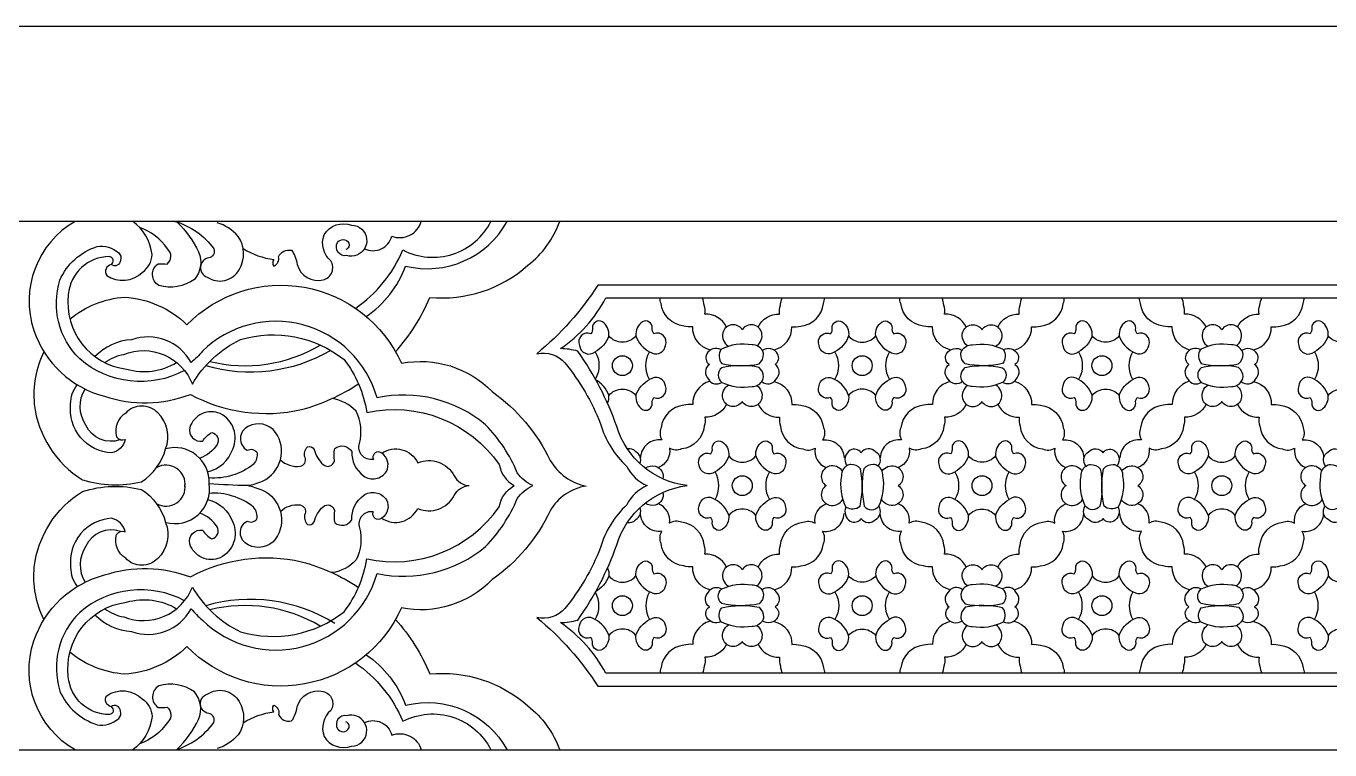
# Model space of a CAD drawing. Extents: x -66030 to 95157, y -13132 to 45879.
# Drawn here: x -29098 to -27863, y 5250 to 5934 of the extents above; entities that cross this region are included whole.
import ezdxf

# ---------------------------------------------------------------- set-up
doc = ezdxf.new("R2010")
doc.units = 0
doc.header["$LTSCALE"] = 100
doc.header["$MEASUREMENT"] = 0
doc.layers.add('3', color=11, linetype='CONTINUOUS')
doc.layers.add('4', color=121, linetype='CONTINUOUS')

# ---------------------------------------------------------------- blocks, each defined once
blk = doc.blocks.new('A$C760A46C3')
at = {"layer": '3'}
for points in [[(765, 500, 0.356846), (726, 396.9, 0.254116), (792.9, 334.5, 0.171962), (874.2, 336.3, 0.180949), (979.5, 322, 0.081277), (1033.3, 346.3, 0.081277)], [(868.6, 358.9, -0.30964), (769.4, 369.9, -0.282823), (750.6, 444.3, -0.216564), (785.8, 476.1, -0.228807), (806.3, 470.2, -0.294707), (808.1, 463.2, -0.614864), (799.2, 459.2, 0.524444), (794.9, 448.7, 0.351648), (828.6, 451.6, 0.232032), (837.9, 468.5, 0.212286), (819.6, 500)], [(861.8, 499.3, -0.090817), (881.9, 471.1, -0.291392), (877.9, 445.1, -0.234321), (844.3, 439.4, -0.555102), (843.7, 459.8, -0.055332), (852.1, 459.5, 0.480057), (852.4, 473.9, 0.163194), (826.1, 494.3)], [(859.5, 500, -0.169473), (896.4, 473.9, -0.478258), (891.7, 465.5, 0.797387), (890.1, 447.3, 0.443013), (920.2, 454.2, 0.299166), (919.3, 485.8, 0.149327), (899.5, 498.7)], [(924.1, 474.2, 0.10156), (953.1, 463.8, 0.325478), (953.1, 457.7, 0.363013), (957.7, 466.5, -0.364694), (970, 472.6, -0.11907), (975.3, 459.2, 0.408627), (999.9, 444.6, 0.506057), (1007.2, 462.6, -0.313024), (1000.7, 487.2, -0.364989), (1026.8, 496.4, -0.394624), (1041, 483.4, -0.155973), (1039.1, 474.1, -0.323195), (1022.2, 467.6, -0.632978), (1013.4, 479.9, -0.564704), (1024.1, 479.5, -0.464187), (1021.4, 473.4)], [(1030.4, 417.7, 0.142742), (1075.4, 472.9, 0.419699), (1158.7, 500, 0.419699)], [(1039.1, 474.1, 0.477921), (1064.8, 486, 0.438445), (1092.8, 500, 0.408183)], [(1040.6, 410, 0.157517), (1077.9, 457.7, 0.339869), (1174.1, 500, 0.339869)], [(1068.3, 376.6, 0.083963), (1100.9, 428.1, 0.208106), (1193.7, 458.4, 0.142402), (1223.9, 500, 0.142402)], [(799.2, 459.2, 0.715017), (797.6, 466.6, 0.389474), (758.6, 430.8, 0.414124), (813.7, 360.2, 0.207463), (861.1, 366.4, 0.207463)], [(760, 407.6, -0.15428), (811.9, 428.3, -0.179836), (870.9, 402.2, -0.52871), (1073.9, 365.7, -0.252934), (1159.9, 338.9, -0.128381), (1214.8, 273.9, 0.211259), (1249, 249.5, 0.233751), (1214.8, 226.1, -0.128381), (1159.9, 161.1, -0.252934), (1073.9, 134.3, -0.52871), (870.9, 97.8, -0.179836), (811.9, 71.7, -0.15428), (760, 92.4)], [(2450, 439.6), (1259.9, 439.6, -0.076541), (1202.2, 374.8, -0.26853), (1228.8, 366.1, -0.078305), (1262.4, 308.6, 0.13166), (1287.3, 268.1, 0.165252), (1306.5, 250, 0.174567), (1287.3, 231.9, 0.13166), (1262.4, 191.4, -0.078305), (1228.8, 133.9, -0.26853), (1202.2, 125.2, -0.076541), (1259.9, 60.4), (2450, 60.4)], [(2450, 72.5), (1267.5, 72.5, 0.121395), (1224.6, 120.4, 0.075432), (1241, 122.9, 0.06988), (1277.9, 194.1, -0.297509), (1344.4, 250, -0.296112), (1277.9, 305.9, 0.06988), (1241, 377.1, 0.075432), (1224.6, 379.6, 0.121395), (1267.5, 427.5), (2450, 427.5)], [(1366.2, 378.3, -0.349345), (1349.8, 400.3, -0.120398), (1341.3, 401, -0.353954), (1319.8, 422.3, -0.106583), (1318.8, 427.5, -0.106583)], [(1381.8, 400, 0.294224), (1361.3, 412.3, 0.120398), (1360.6, 420.7, 0.073109), (1358.9, 427.5, 0.073109)], [(1411.6, 400, -0.294224), (1432, 412.3, -0.120398), (1432.8, 420.7, -0.073109), (1434.5, 427.5, -0.073109)], [(1426.8, 378.6, 0.366506), (1443.6, 400.3, 0.120398), (1452, 401, 0.353954), (1473.6, 422.3, 0.106583), (1474.6, 427.5, 0.106583)], [(1593.6, 378.6, -0.366506), (1576.8, 400.3, -0.120398), (1568.3, 401, -0.353954), (1546.8, 422.3, -0.106583), (1545.8, 427.5, -0.106583)], [(1608.8, 400, 0.294224), (1588.3, 412.3, 0.120398), (1587.6, 420.7, 0.073109), (1585.9, 427.5, 0.073109)], [(1638.6, 400, -0.294224), (1659, 412.3, -0.120398), (1659.8, 420.7, -0.073109), (1661.5, 427.5, -0.073109)], [(1654.1, 378.3, 0.349345), (1670.6, 400.3, 0.120398), (1679, 401, 0.353954), (1700.6, 422.3, 0.106583), (1701.6, 427.5, 0.106583)], [(1820.2, 378.3, -0.349345), (1803.8, 400.3, -0.120398), (1795.3, 401, -0.353954), (1773.8, 422.3, -0.106583), (1772.8, 427.5, -0.106583)], [(1835.8, 400, 0.294224), (1815.3, 412.3, 0.120398), (1814.6, 420.7, 0.073109), (1812.9, 427.5, 0.073109)], [(1865.6, 400, -0.294224), (1886, 412.3, -0.120398), (1886.8, 420.7, -0.073109), (1888.5, 427.5, -0.073109)], [(1880.8, 378.6, 0.366506), (1897.6, 400.3, 0.120398), (1906, 401, 0.353954), (1927.6, 422.3, 0.106583), (1928.6, 427.5, 0.106583)], [(783.8, 127.9, 0.187575), (818.4, 112, 0.368585), (874.8, 133.6, 0.038479), (885.6, 122.8, 0.567823), (1050.9, 166.8, 0.227445), (1153.7, 192.4, 0.092984), (1183.7, 237.8, -0.135419), (1198.3, 250, -0.135419), (1183.7, 262.2, 0.092984), (1153.7, 307.6, 0.227445), (1050.9, 333.2, 0.567823), (885.6, 377.2, -0.0518), (874.8, 366.4, 0.368585), (818.4, 388, 0.187575), (783.8, 372.1)], [(1269.2, 327.9, 0.134001), (1270.4, 335.4, -0.465351), (1296, 335.4, 0.27252), (1302.1, 322, 0.587432), (1311.5, 328, -0.242452), (1313.1, 333.3, 0.671833), (1323.9, 344.3, 0.509967), (1311.6, 351.7, 0.026291), (1309, 350.5, -0.280631), (1309, 376.5, 0.026291), (1311.6, 375.3, 0.509967), (1323.9, 382.7, 0.671833), (1313.1, 393.7, -0.242452), (1311.5, 399, 0.587432), (1302.1, 405, 0.27252), (1296, 391.6, -0.465351), (1270.4, 391.6, 0.27252), (1264.3, 405, 0.587432), (1254.8, 399, -0.242452), (1253.3, 393.7, 0.671833), (1242.5, 382.7, 0.596155), (1257.4, 376.5, -0.276358), (1257.6, 350.9, -0.276358)], [(1410.6, 382.3, 0.295731), (1415.1, 394.6, 0.656807), (1396.7, 397.5, 0.656807), (1378.3, 394.6, 0.317446), (1383.6, 381.8)], [(1609.8, 382.3, -0.295731), (1605.3, 394.6, -0.656807), (1623.7, 397.5, -0.656807), (1642.1, 394.6, -0.317446), (1636.8, 381.8)], [(1864.6, 382.3, 0.295731), (1869.1, 394.6, 0.656807), (1850.7, 397.5, 0.656807), (1832.3, 394.6, 0.317446), (1837.6, 381.8)], [(1977, 391.6, -0.465351), (1951.4, 391.6, 0.27252), (1945.3, 405, 0.587432), (1935.8, 399, -0.242452), (1934.3, 393.7, 0.671833), (1923.5, 382.7, 0.596155), (1938.4, 376.5, -0.280631), (1938.4, 350.5, 0.596155), (1923.5, 344.3, 0.671833), (1934.3, 333.3, -0.242452), (1935.8, 328, 0.587432), (1945.3, 322, 0.27252), (1951.4, 335.4, -0.465351), (1977, 335.4, 0.27252)], [(793.2, 366.4, -0.12036), (811, 374.1, -0.416304), (876.1, 346, -0.153986), (921.7, 388.2, -0.243688), (1019.7, 369.2, -0.127079), (1041.1, 319.3, -0.30317), (1166.6, 269.9, 0.227099), (1180.8, 250, 0.227099)], [(1270.4, 391.5, -0.186726), (1257.4, 376.5, -0.168547)], [(1296, 391.6, 0.188688), (1309, 376.5, 0.168547)], [(1497.4, 391.6, -0.188688), (1484.4, 376.5, -0.168547)], [(1523, 391.5, 0.186726), (1536, 376.5, 0.168547)], [(1728, 391.5, -0.186726), (1715, 376.5, -0.168547)], [(1753.6, 391.6, 0.188688), (1766.6, 376.5, 0.168547)], [(1951.4, 391.5, -0.186726), (1938.4, 376.5, -0.168547)], [(735.5, 376.7, 0.138796), (726.4, 327, 0.230932), (772, 255.6, 0.138623), (827.9, 253.7, 0.188369), (850.7, 284.8, 0.307094), (843.3, 318.8, 0.430495), (812.9, 318.6, 0.33781), (804.2, 296.3, 0.380616), (812.5, 293.8, -0.292597), (799.6, 280.9, -0.433724), (760.8, 327.3, -0.167549), (767, 345.4, -0.167549)], [(1376.4, 378.8, 0.305806), (1377.2, 365.5, 0.104242), (1412.6, 365.1, 0.218116), (1416.8, 374.3, 0.183263), (1415.6, 377.9)], [(1644, 378.8, -0.305806), (1643.2, 365.5, -0.104242), (1607.8, 365.1, -0.218116), (1603.6, 374.3, -0.183263), (1604.8, 377.9)], [(1830.4, 378.8, 0.305806), (1831.2, 365.5, 0.104242), (1866.6, 365.1, 0.218116), (1870.8, 374.3, 0.183263), (1869.6, 377.9)], [(1415.2, 348.5, 0.114906), (1416.8, 352.8, 0.217885), (1412.6, 361.9, 0.104242), (1377.2, 361.5, 0.484189), (1377.3, 347.7)], [(1605.2, 348.5, -0.114906), (1603.6, 352.8, -0.217885), (1607.8, 361.9, -0.104242), (1643.2, 361.5, -0.484189), (1643.1, 347.7)], [(1869.2, 348.5, 0.114906), (1870.8, 352.8, 0.217885), (1866.6, 361.9, 0.104242), (1831.2, 361.5, 0.484189), (1831.3, 347.7)], [(1270.4, 335.5, 0.186726), (1257.4, 350.5, 0.168547)], [(1296, 335.4, -0.188688), (1309, 350.5, -0.168547)], [(1366.2, 348.7, 0.349345), (1349.8, 326.7, 0.120398), (1341.3, 326, 0.353954), (1319.8, 304.7, 0.240723), (1320.6, 293.2, 0.444665), (1300.3, 276.4)], [(1426.8, 348.4, -0.366506), (1443.6, 326.7, -0.120398), (1452, 326, -0.353954), (1473.6, 304.7, -0.240723), (1472.8, 293.2, -0.444665), (1493.1, 276.4)], [(1497.4, 335.4, 0.188688), (1484.4, 350.5, 0.168547)], [(1523, 335.5, -0.186726), (1536, 350.5, -0.168547)], [(1593.6, 348.4, 0.366506), (1576.8, 326.7, 0.120398), (1568.3, 326, 0.353954), (1546.8, 304.7, 0.240723), (1547.6, 293.2, 0.444665), (1527.3, 276.4)], [(1654.1, 348.7, -0.349345), (1670.6, 326.7, -0.120398), (1679, 326, -0.353954), (1700.6, 304.7, -0.240723), (1699.8, 293.2, -0.444665), (1720.1, 276.4)], [(1728, 335.5, 0.186726), (1715, 350.5, 0.168547)], [(1753.6, 335.4, -0.188688), (1766.6, 350.5, -0.168547)], [(1820.2, 348.7, 0.349345), (1803.8, 326.7, 0.120398), (1795.3, 326, 0.353954), (1773.8, 304.7, 0.240723), (1774.6, 293.2, 0.444665), (1754.3, 276.4)], [(1880.8, 348.4, -0.366506), (1897.6, 326.7, -0.120398), (1906, 326, -0.353954), (1927.6, 304.7, -0.240723), (1926.8, 293.2, -0.444665), (1947.1, 276.4)], [(1951.4, 335.5, 0.186726), (1938.4, 350.5, 0.168547)], [(807.9, 293.5, -0.395153), (775.3, 307.3, -0.30359), (774.6, 341.3, -0.30359)], [(1410.6, 344.7, -0.295731), (1415.1, 332.4, -0.656807), (1396.7, 329.5, -0.656807), (1378.3, 332.4, -0.317446), (1383.6, 345.2)], [(1609.8, 344.7, 0.295731), (1605.3, 332.4, 0.656807), (1623.7, 329.5, 0.656807), (1642.1, 332.4, 0.317446), (1636.8, 345.2)], [(1864.6, 344.7, -0.295731), (1869.1, 332.4, -0.656807), (1850.7, 329.5, -0.656807), (1832.3, 332.4, -0.317446), (1837.6, 345.2)], [(1055.3, 280.7, 0.046782), (1053.2, 281.8, 0.604512), (1047.4, 274.8, -0.562816), (1034.3, 290, 0.181376), (1031, 320.3, 0.176115), (1008.2, 332.3)], [(1381.8, 327, -0.294224), (1361.3, 314.7, -0.120398), (1360.6, 306.3, -0.353954), (1339.3, 284.7, -0.240723), (1327.8, 285.5, -0.347146), (1317.3, 267.1, -0.347146)], [(1411.6, 327, 0.294224), (1432, 314.7, 0.120398), (1432.8, 306.3, 0.353954), (1454.1, 284.7, 0.240723), (1465.6, 285.5, 0.347146), (1476.1, 267.1, 0.347146)], [(1608.8, 327, -0.294224), (1588.3, 314.7, -0.120398), (1587.6, 306.3, -0.353954), (1566.3, 284.7, -0.240723), (1554.8, 285.5, -0.347146), (1544.3, 267.1, -0.347146)], [(1638.6, 327, 0.294224), (1659, 314.7, 0.120398), (1659.8, 306.3, 0.353954), (1681.1, 284.7, 0.240723), (1692.6, 285.5, 0.347146), (1703.1, 267.1, 0.347146)], [(1835.8, 327, -0.294224), (1815.3, 314.7, -0.120398), (1814.6, 306.3, -0.353954), (1793.3, 284.7, -0.240723), (1781.8, 285.5, -0.347146), (1771.3, 267.1, -0.347146)], [(1865.6, 327, 0.294224), (1886, 314.7, 0.120398), (1886.8, 306.3, 0.353954), (1908.1, 284.7, 0.240723), (1919.6, 285.5, 0.347146), (1930.1, 267.1, 0.347146)], [(890.5, 263, 0.256774), (914.2, 284.5, 0.404787), (902.4, 318.2, 0.444223), (873.6, 305, 0.540114), (885.9, 292.2, -0.134426), (894.6, 300.4, -0.46972), (899.6, 289, -0.161979), (883.1, 275.9)], [(928, 250.3, 0.082759), (942.5, 254.3, 0.461544), (954.9, 300.4, 0.374002), (928.8, 305.9, 0.612661), (927.9, 283.5, -0.363041), (937.1, 281.7, -0.236274), (933.9, 270.3, -0.189847), (891.7, 257.3)], [(959.3, 274.5, 0.226826), (978.2, 268.3, 0.474169), (982.7, 276.5, -0.290344), (985.1, 286.7, -0.35674), (991.3, 284.3, 0.143672), (999.9, 269.9, 0.588113), (1010.6, 273.6, -0.114393), (1011, 285.1, -0.466065), (1026.9, 282.2, 0.245529), (1038, 259.3, 0.433427), (1059.7, 263.4, 0.397779), (1055.3, 280.7, -0.457661), (1089.5, 271.6, -0.38956), (1123.9, 259.3, 0.263186), (1138.2, 250)], [(1299.8, 270.9, 0.390492), (1295.9, 282, 0.25322), (1287.9, 284.8)], [(1383.9, 278, -0.186726), (1370.9, 263, -0.168547)], [(1409.5, 278.1, 0.188688), (1422.5, 263, 0.168547)], [(1610.9, 278.1, -0.188688), (1597.9, 263, -0.168547)], [(1636.5, 278, 0.186726), (1649.5, 263, 0.168547)], [(1837.9, 278, -0.186726), (1824.9, 263, -0.168547)], [(1863.5, 278.1, 0.188688), (1876.5, 263, 0.168547)], [(1304.8, 266.6, -0.210483), (1314.3, 268.4, -0.405075), (1321.6, 256.3, -0.405075)], [(1491.4, 263.9, 0.295731), (1479.1, 268.4, 0.656807), (1476.2, 250, 0.656807), (1479.1, 231.6, 0.317446), (1491.9, 236.9, 0.317446)], [(1494.9, 229.7, 0.305806), (1508.2, 230.5, 0.104242), (1508.6, 265.9, 0.218116), (1499.4, 270.1, 0.183263), (1495.8, 268.9)], [(1525.2, 268.5, 0.114906), (1520.9, 270.1, 0.217885), (1511.7, 265.9, 0.104242), (1512.2, 230.5, 0.484189), (1526, 230.6)], [(1529, 263.9, -0.295731), (1541.3, 268.4, -0.656807), (1544.2, 250, -0.656807), (1541.3, 231.6, -0.317446), (1528.5, 236.9, -0.317446)], [(1718.4, 263.9, 0.295731), (1706.1, 268.4, 0.656807), (1703.2, 250, 0.656807), (1706.1, 231.6, 0.317446), (1718.9, 236.9, 0.317446)], [(1722.2, 268.5, -0.114906), (1726.5, 270.1, -0.217885), (1735.6, 265.9, -0.104242), (1735.2, 230.5, -0.484189), (1721.4, 230.6)], [(1752.5, 229.7, -0.305806), (1739.2, 230.5, -0.104242), (1738.7, 265.9, -0.218116), (1748, 270.1, -0.183263), (1751.6, 268.9)], [(1756, 263.9, -0.295731), (1768.3, 268.4, -0.656807), (1771.2, 250, -0.656807), (1768.3, 231.6, -0.317446), (1755.5, 236.9, -0.317446)], [(1945.4, 263.9, 0.295731), (1933.1, 268.4, 0.656807), (1930.2, 250, 0.656807), (1933.1, 231.6, 0.317446), (1945.9, 236.9, 0.317446)], [(1949.2, 268.5, -0.114906), (1953.5, 270.1, -0.217885), (1962.6, 265.9, -0.104242), (1962.2, 230.5, -0.484189), (1948.4, 230.6)], [(735.5, 123.3, -0.138796), (726.4, 173, -0.230932), (772, 244.4, -0.138623), (827.9, 246.3, -0.188369), (850.7, 215.2, -0.307094), (843.3, 181.2, -0.430495), (812.9, 181.4, -0.33781), (804.2, 203.7, -0.380616), (812.5, 206.2, 0.292597), (799.6, 219.1, 0.433724), (760.8, 172.7, 0.167549), (767, 154.6, 0.167549)], [(793.2, 133.6, 0.12036), (811, 125.9, 0.416304), (876.1, 154, 0.153986), (921.7, 111.8, 0.243688), (1019.7, 130.8, 0.127079), (1041.1, 180.7, 0.30317), (1166.6, 230.1, -0.227099), (1180.8, 250, -0.227099)], [(928, 250.3, -0.03847), (942.5, 245.7, -0.461544), (954.9, 199.6, -0.374002), (928.8, 194.1, -0.612661), (927.9, 216.5, 0.363041), (937.1, 218.3, 0.236274), (933.9, 229.7, 0.189847), (891.7, 242.7)], [(959.3, 225.5, -0.226826), (978.2, 231.7, -0.474169), (982.7, 223.5, 0.290344), (985.1, 213.3, 0.35674), (991.3, 215.7, -0.143672), (999.9, 230.1, -0.588113), (1010.6, 226.4, 0.114393), (1011, 214.9, 0.466065), (1026.9, 217.8, -0.245529), (1038, 240.7, -0.433427), (1059.7, 236.6, -0.397779), (1055.3, 219.3, 0.457661), (1089.5, 228.4, 0.38956), (1123.9, 240.7, -0.263186), (1138.2, 250)], [(890.5, 237, -0.256774), (914.2, 215.5, -0.404787), (902.4, 181.8, -0.444223), (873.6, 195, -0.540114), (885.9, 207.8, 0.134426), (894.6, 199.6, 0.46972), (899.6, 211, 0.161979), (883.1, 224.1)], [(1321.6, 243.7, -0.404804), (1314.3, 231.6, -0.210987), (1304.8, 233.4)], [(1383.9, 222, 0.186726), (1370.9, 237, 0.168547)], [(1409.5, 221.9, -0.188688), (1422.5, 237, -0.168547)], [(1610.9, 221.9, 0.188688), (1597.9, 237, 0.168547)], [(1636.5, 222, -0.186726), (1649.5, 237, -0.168547)], [(1837.9, 222, 0.186726), (1824.9, 237, 0.168547)], [(1863.5, 221.9, -0.188688), (1876.5, 237, -0.168547)], [(1055.3, 219.3, -0.046782), (1053.2, 218.2, -0.604512), (1047.4, 225.2, 0.562816), (1034.3, 210, -0.181376), (1031, 179.7, -0.176115), (1008.2, 167.7)], [(1287.9, 215.2, 0.254158), (1295.9, 218, 0.391463), (1299.8, 229.1, 0.391463)], [(1366.2, 151.3, -0.349345), (1349.8, 173.3, -0.120398), (1341.3, 174, -0.353954), (1319.8, 195.3, -0.240723), (1320.6, 206.8, -0.444665), (1300.3, 223.6)], [(1381.8, 173, 0.294224), (1361.3, 185.3, 0.120398), (1360.6, 193.7, 0.353954), (1339.3, 215.3, 0.240723), (1327.8, 214.5, 0.347146), (1317.3, 232.9, 0.347146)], [(1411.6, 173, -0.294224), (1432, 185.3, -0.120398), (1432.8, 193.7, -0.353954), (1454.1, 215.3, -0.240723), (1465.6, 214.5, -0.347146), (1476.1, 232.9, -0.347146)], [(1426.8, 151.6, 0.366506), (1443.6, 173.3, 0.120398), (1452, 174, 0.353954), (1473.6, 195.3, 0.240723), (1472.8, 206.8, 0.444665), (1493.1, 223.6)], [(1593.6, 151.6, -0.366506), (1576.8, 173.3, -0.120398), (1568.3, 174, -0.353954), (1546.8, 195.3, -0.240723), (1547.6, 206.8, -0.444665), (1527.3, 223.6)], [(1608.8, 173, 0.294224), (1588.3, 185.3, 0.120398), (1587.6, 193.7, 0.353954), (1566.3, 215.3, 0.240723), (1554.8, 214.5, 0.347146), (1544.3, 232.9, 0.347146)], [(1638.6, 173, -0.294224), (1659, 185.3, -0.120398), (1659.8, 193.7, -0.353954), (1681.1, 215.3, -0.240723), (1692.6, 214.5, -0.347146), (1703.1, 232.9, -0.347146)], [(1654.1, 151.3, 0.349345), (1670.6, 173.3, 0.120398), (1679, 174, 0.353954), (1700.6, 195.3, 0.240723), (1699.8, 206.8, 0.444665), (1720.1, 223.6)], [(1820.2, 151.3, -0.349345), (1803.8, 173.3, -0.120398), (1795.3, 174, -0.353954), (1773.8, 195.3, -0.240723), (1774.6, 206.8, -0.444665), (1754.3, 223.6)], [(1835.8, 173, 0.294224), (1815.3, 185.3, 0.120398), (1814.6, 193.7, 0.353954), (1793.3, 215.3, 0.240723), (1781.8, 214.5, 0.347146), (1771.3, 232.9, 0.347146)], [(1865.6, 173, -0.294224), (1886, 185.3, -0.120398), (1886.8, 193.7, -0.353954), (1908.1, 215.3, -0.240723), (1919.6, 214.5, -0.347146), (1930.1, 232.9, -0.347146)], [(1880.8, 151.6, 0.366506), (1897.6, 173.3, 0.120398), (1906, 174, 0.353954), (1927.6, 195.3, 0.240723), (1926.8, 206.8, 0.444665), (1947.1, 223.6)], [(807.9, 206.5, 0.395153), (775.3, 192.7, 0.30359), (774.6, 158.7, 0.30359)], [(765, 0, -0.356846), (726, 103.1, -0.254116), (792.9, 165.5, -0.171962), (874.2, 163.7, -0.180949), (979.5, 178, -0.081277), (1033.3, 153.7, -0.081277)], [(1269.2, 172.1, -0.134001), (1270.4, 164.6, 0.465351), (1296, 164.6, -0.27252), (1302.1, 178, -0.587432), (1311.5, 172, 0.242452), (1313.1, 166.7, -0.671833), (1323.9, 155.7, -0.509967), (1311.6, 148.3, -0.026291), (1309, 149.5, 0.280631), (1309, 123.5, -0.026291), (1311.6, 124.7, -0.509967), (1323.9, 117.3, -0.671833), (1313.1, 106.3, 0.242452), (1311.5, 101, -0.587432), (1302.1, 95, -0.27252), (1296, 108.4, 0.465351), (1270.4, 108.4, -0.27252), (1264.3, 95, -0.587432), (1254.8, 101, 0.242452), (1253.3, 106.3, -0.671833), (1242.5, 117.3, -0.596155), (1257.4, 123.5, 0.276358), (1257.6, 149.1, 0.276358)], [(1410.6, 155.3, 0.295731), (1415.1, 167.6, 0.656807), (1396.7, 170.5, 0.656807), (1378.3, 167.6, 0.317446), (1383.6, 154.8)], [(1609.8, 155.3, -0.295731), (1605.3, 167.6, -0.656807), (1623.7, 170.5, -0.656807), (1642.1, 167.6, -0.317446), (1636.8, 154.8)], [(1864.6, 155.3, 0.295731), (1869.1, 167.6, 0.656807), (1850.7, 170.5, 0.656807), (1832.3, 167.6, 0.317446), (1837.6, 154.8)], [(1977, 108.4, 0.465351), (1951.4, 108.4, -0.27252), (1945.3, 95, -0.587432), (1935.8, 101, 0.242452), (1934.3, 106.3, -0.671833), (1923.5, 117.3, -0.596155), (1938.4, 123.5, 0.280631), (1938.4, 149.5, -0.596155), (1923.5, 155.7, -0.671833), (1934.3, 166.7, 0.242452), (1935.8, 172, -0.587432), (1945.3, 178, -0.27252), (1951.4, 164.6, 0.465351), (1977, 164.6, -0.27252)], [(1270.4, 164.5, -0.186726), (1257.4, 149.5, -0.168547)], [(1296, 164.6, 0.188688), (1309, 149.5, 0.168547)], [(1497.4, 164.6, -0.188688), (1484.4, 149.5, -0.168547)], [(1523, 164.5, 0.186726), (1536, 149.5, 0.168547)], [(1728, 164.5, -0.186726), (1715, 149.5, -0.168547)], [(1753.6, 164.6, 0.188688), (1766.6, 149.5, 0.168547)], [(1951.4, 164.5, -0.186726), (1938.4, 149.5, -0.168547)], [(868.6, 141.1, 0.30964), (769.4, 130.1, 0.282823), (750.6, 55.7, 0.216564), (785.8, 23.9, 0.228807), (806.3, 29.8, 0.294707), (808.1, 36.8, 0.614864), (799.2, 40.8, -0.524444), (794.9, 51.3, -0.351648), (828.6, 48.4, -0.232032), (837.9, 31.5, -0.212286), (819.6, 0)], [(1415.2, 151.5, -0.114906), (1416.8, 147.2, -0.217885), (1412.6, 138.1, -0.104242), (1377.2, 138.5, -0.484189), (1377.3, 152.3)], [(1605.2, 151.5, 0.114906), (1603.6, 147.2, 0.217885), (1607.8, 138.1, 0.104242), (1643.2, 138.5, 0.484189), (1643.1, 152.3)], [(1869.2, 151.5, -0.114906), (1870.8, 147.2, -0.217885), (1866.6, 138.1, -0.104242), (1831.2, 138.5, -0.484189), (1831.3, 152.3)], [(799.2, 40.8, -0.715017), (797.6, 33.4, -0.389474), (758.6, 69.2, -0.414124), (813.7, 139.8, -0.207463), (861.1, 133.6, -0.207463)], [(1376.4, 121.2, -0.305806), (1377.2, 134.5, -0.104242), (1412.6, 134.9, -0.218116), (1416.8, 125.7, -0.183263), (1415.6, 122.1)], [(1644, 121.2, 0.305806), (1643.2, 134.5, 0.104242), (1607.8, 134.9, 0.218116), (1603.6, 125.7, 0.183263), (1604.8, 122.1)], [(1830.4, 121.2, -0.305806), (1831.2, 134.5, -0.104242), (1866.6, 134.9, -0.218116), (1870.8, 125.7, -0.183263), (1869.6, 122.1)], [(1270.4, 108.5, 0.186726), (1257.4, 123.5, 0.168547)], [(1296, 108.4, -0.188688), (1309, 123.5, -0.168547)], [(1497.4, 108.4, 0.188688), (1484.4, 123.5, 0.168547)], [(1523, 108.5, -0.186726), (1536, 123.5, -0.168547)], [(1728, 108.5, 0.186726), (1715, 123.5, 0.168547)], [(1753.6, 108.4, -0.188688), (1766.6, 123.5, -0.168547)], [(1951.4, 108.5, 0.186726), (1938.4, 123.5, 0.168547)], [(1068.3, 123.4, -0.083963), (1100.9, 71.9, -0.208106), (1193.7, 41.6, -0.142402), (1223.9, 0, -0.142402)], [(1366.2, 121.7, 0.349345), (1349.8, 99.7, 0.120398), (1341.3, 99, 0.353954), (1319.8, 77.7, 0.106583), (1318.8, 72.5, 0.106583)], [(1410.6, 117.7, -0.295731), (1415.1, 105.4, -0.656807), (1396.7, 102.5, -0.656807), (1378.3, 105.4, -0.317446), (1383.6, 118.2)], [(1426.8, 121.4, -0.366506), (1443.6, 99.7, -0.120398), (1452, 99, -0.353954), (1473.6, 77.7, -0.106583), (1474.6, 72.5, -0.106583)], [(1593.6, 121.4, 0.366506), (1576.8, 99.7, 0.120398), (1568.3, 99, 0.353954), (1546.8, 77.7, 0.106583), (1545.8, 72.5, 0.106583)], [(1609.8, 117.7, 0.295731), (1605.3, 105.4, 0.656807), (1623.7, 102.5, 0.656807), (1642.1, 105.4, 0.317446), (1636.8, 118.2)], [(1654.1, 121.7, -0.349345), (1670.6, 99.7, -0.120398), (1679, 99, -0.353954), (1700.6, 77.7, -0.106583), (1701.6, 72.5, -0.106583)], [(1820.2, 121.7, 0.349345), (1803.8, 99.7, 0.120398), (1795.3, 99, 0.353954), (1773.8, 77.7, 0.106583), (1772.8, 72.5, 0.106583)], [(1864.6, 117.7, -0.295731), (1869.1, 105.4, -0.656807), (1850.7, 102.5, -0.656807), (1832.3, 105.4, -0.317446), (1837.6, 118.2)], [(1880.8, 121.4, -0.366506), (1897.6, 99.7, -0.120398), (1906, 99, -0.353954), (1927.6, 77.7, -0.106583), (1928.6, 72.5, -0.106583)], [(1381.8, 100, -0.294224), (1361.3, 87.7, -0.120398), (1360.6, 79.3, -0.073109), (1358.9, 72.5, -0.073109)], [(1411.6, 100, 0.294224), (1432, 87.7, 0.120398), (1432.8, 79.3, 0.073109), (1434.5, 72.5, 0.073109)], [(1608.8, 100, -0.294224), (1588.3, 87.7, -0.120398), (1587.6, 79.3, -0.073109), (1585.9, 72.5, -0.073109)], [(1638.6, 100, 0.294224), (1659, 87.7, 0.120398), (1659.8, 79.3, 0.073109), (1661.5, 72.5, 0.073109)], [(1835.8, 100, -0.294224), (1815.3, 87.7, -0.120398), (1814.6, 79.3, -0.073109), (1812.9, 72.5, -0.073109)], [(1865.6, 100, 0.294224), (1886, 87.7, 0.120398), (1886.8, 79.3, 0.073109), (1888.5, 72.5, 0.073109)], [(1040.6, 90, -0.157517), (1077.9, 42.3, -0.339869), (1174.1, 0, -0.339869)], [(1030.4, 82.3, -0.142742), (1075.4, 27.1, -0.419699), (1158.7, 0, -0.419699)], [(861.8, 0.7, 0.090817), (881.9, 28.9, 0.291392), (877.9, 54.9, 0.234321), (844.3, 60.6, 0.555102), (843.7, 40.2, 0.055332), (852.1, 40.5, -0.480057), (852.4, 26.1, -0.163194), (826.1, 5.7)], [(859.5, 0, 0.169473), (896.4, 26.1, 0.478258), (891.7, 34.5, -0.797387), (890.1, 52.7, -0.443013), (920.2, 45.8, -0.299166), (919.3, 14.2, -0.149327), (899.5, 1.3)], [(924.1, 25.8, -0.10156), (953.1, 36.2, -0.325478), (953.1, 42.3, -0.363013), (957.7, 33.5, 0.364694), (970, 27.4, 0.11907), (975.3, 40.8, -0.408627), (999.9, 55.4, -0.506057), (1007.2, 37.4, 0.313024), (1000.7, 12.8, 0.364989), (1026.8, 3.6, 0.394624), (1041, 16.6, 0.155973), (1039.1, 25.9, 0.323195), (1022.2, 32.4, 0.632978), (1013.4, 20.1, 0.564704), (1024.1, 20.5, 0.464187), (1021.4, 26.6)], [(1039.1, 25.9, -0.477921), (1064.8, 14, -0.438445), (1092.8, 0, -0.408183)]]:
    blk.add_lwpolyline(points, format="xyb", dxfattribs=at)
for points in [[(1536, 350.5, -0.596155), (1550.9, 344.3, -0.671833), (1540.1, 333.3, 0.242452), (1538.5, 328, -0.587432), (1529.1, 322, -0.27252), (1523, 335.4, 0.465351), (1497.4, 335.4, -0.27252), (1491.3, 322, -0.587432), (1481.8, 328, 0.242452), (1480.3, 333.3, -0.671833), (1469.5, 344.3, -0.509967), (1481.8, 351.7, -0.026291), (1484.4, 350.5, 0.280631), (1484.4, 376.5, -0.026291), (1481.8, 375.3, -0.509967), (1469.5, 382.7, -0.671833), (1480.3, 393.7, 0.242452), (1481.8, 399, -0.587432), (1491.3, 405, -0.27252), (1497.4, 391.6, 0.465351), (1523, 391.6, -0.27252), (1529.1, 405, -0.587432), (1538.5, 399, 0.242452), (1540.1, 393.7, -0.671833), (1550.9, 382.7, -0.596155), (1536, 376.5, 0.280631)], [(1715, 350.5, 0.596155), (1700.1, 344.3, 0.671833), (1710.9, 333.3, -0.242452), (1712.5, 328, 0.587432), (1721.9, 322, 0.27252), (1728, 335.4, -0.465351), (1753.6, 335.4, 0.27252), (1759.7, 322, 0.587432), (1769.2, 328, -0.242452), (1770.7, 333.3, 0.671833), (1781.5, 344.3, 0.509967), (1769.2, 351.7, 0.026291), (1766.6, 350.5, -0.280631), (1766.6, 376.5, 0.026291), (1769.2, 375.3, 0.509967), (1781.5, 382.7, 0.671833), (1770.7, 393.7, -0.242452), (1769.2, 399, 0.587432), (1759.7, 405, 0.27252), (1753.6, 391.6, -0.465351), (1728, 391.6, 0.27252), (1721.9, 405, 0.587432), (1712.5, 399, -0.242452), (1710.9, 393.7, 0.671833), (1700.1, 382.7, 0.596155), (1715, 376.5, -0.280631)], [(1415.2, 348.5, 0.488574), (1428.7, 350.8, 0.480695), (1427.8, 364.6, 0.387326), (1430.2, 374.7, 0.441528), (1415.6, 377.9, 0.285321), (1406, 383.1, 0.16487), (1376.5, 378.9, 0.004875), (1376.4, 378.8, 0.393634), (1363.1, 374.7, 0.387326), (1365.6, 364.6, 0.480695), (1364.7, 350.8, 0.446848), (1377.3, 347.7, 0.1603), (1406, 343.9, 0.266922)], [(1605.2, 348.5, -0.488574), (1591.7, 350.8, -0.480695), (1592.6, 364.6, -0.387326), (1590.1, 374.7, -0.441528), (1604.8, 377.9, -0.285321), (1614.4, 383.1, -0.16487), (1643.9, 378.9, -0.004875), (1644, 378.8, -0.393634), (1657.2, 374.7, -0.387326), (1654.8, 364.6, -0.480695), (1655.7, 350.8, -0.446848), (1643.1, 347.7, -0.1603), (1614.4, 343.9, -0.266922)], [(1869.2, 348.5, 0.488574), (1882.7, 350.8, 0.480695), (1881.8, 364.6, 0.387326), (1884.2, 374.7, 0.441528), (1869.6, 377.9, 0.285321), (1860, 383.1, 0.16487), (1830.5, 378.9, 0.004875), (1830.4, 378.8, 0.393634), (1817.1, 374.7, 0.387326), (1819.6, 364.6, 0.480695), (1818.7, 350.8, 0.446848), (1831.3, 347.7, 0.1603), (1860, 343.9, 0.266922)], [(1370.9, 263, -0.596155), (1356, 269.2, -0.671833), (1366.8, 280.2, 0.242452), (1368.3, 285.5, -0.587432), (1377.8, 291.5, -0.27252), (1383.9, 278.1, 0.465351), (1409.5, 278.1, -0.27252), (1415.6, 291.5, -0.587432), (1425, 285.5, 0.242452), (1426.6, 280.2, -0.671833), (1437.4, 269.2, -0.509967), (1425.1, 261.8, -0.026291), (1422.5, 263, 0.280631), (1422.5, 237, -0.026291), (1425.1, 238.2, -0.509967), (1437.4, 230.8, -0.671833), (1426.6, 219.8, 0.242452), (1425, 214.5, -0.587432), (1415.6, 208.5, -0.27252), (1409.5, 221.9, 0.465351), (1383.9, 221.9, -0.27252), (1377.8, 208.5, -0.587432), (1368.3, 214.5, 0.242452), (1366.8, 219.8, -0.671833), (1356, 230.8, -0.596155), (1370.9, 237, 0.280631)], [(1525.2, 268.5, 0.488574), (1522.9, 282, 0.480695), (1509.1, 281.1, 0.387326), (1499, 283.5, 0.441528), (1495.8, 268.9, 0.285321), (1490.6, 259.3, 0.16487), (1494.8, 229.8, 0.004875), (1494.9, 229.7, 0.393634), (1499, 216.5, 0.387326), (1509.1, 218.9, 0.480695), (1522.9, 218, 0.446848), (1526, 230.6, 0.1603), (1529.8, 259.3, 0.266922)], [(1649.5, 263, 0.596155), (1664.4, 269.2, 0.671833), (1653.6, 280.2, -0.242452), (1652, 285.5, 0.587432), (1642.6, 291.5, 0.27252), (1636.5, 278.1, -0.465351), (1610.9, 278.1, 0.27252), (1604.8, 291.5, 0.587432), (1595.3, 285.5, -0.242452), (1593.8, 280.2, 0.671833), (1583, 269.2, 0.509967), (1595.3, 261.8, 0.026291), (1597.9, 263, -0.280631), (1597.9, 237, 0.026291), (1595.3, 238.2, 0.509967), (1583, 230.8, 0.671833), (1593.8, 219.8, -0.242452), (1595.3, 214.5, 0.587432), (1604.8, 208.5, 0.27252), (1610.9, 221.9, -0.465351), (1636.5, 221.9, 0.27252), (1642.6, 208.5, 0.587432), (1652, 214.5, -0.242452), (1653.6, 219.8, 0.671833), (1664.4, 230.8, 0.596155), (1649.5, 237, -0.280631)], [(1722.2, 268.5, -0.488574), (1724.5, 282, -0.480695), (1738.3, 281.1, -0.387326), (1748.4, 283.5, -0.441528), (1751.6, 268.9, -0.285321), (1756.8, 259.3, -0.16487), (1752.6, 229.8, -0.004875), (1752.5, 229.7, -0.393634), (1748.4, 216.5, -0.387326), (1738.3, 218.9, -0.480695), (1724.5, 218, -0.446848), (1721.4, 230.6, -0.1603), (1717.6, 259.3, -0.266922)], [(1824.9, 263, -0.596155), (1810, 269.2, -0.671833), (1820.8, 280.2, 0.242452), (1822.3, 285.5, -0.587432), (1831.8, 291.5, -0.27252), (1837.9, 278.1, 0.465351), (1863.5, 278.1, -0.27252), (1869.6, 291.5, -0.587432), (1879, 285.5, 0.242452), (1880.6, 280.2, -0.671833), (1891.4, 269.2, -0.509967), (1879.1, 261.8, -0.026291), (1876.5, 263, 0.280631), (1876.5, 237, -0.026291), (1879.1, 238.2, -0.509967), (1891.4, 230.8, -0.671833), (1880.6, 219.8, 0.242452), (1879, 214.5, -0.587432), (1869.6, 208.5, -0.27252), (1863.5, 221.9, 0.465351), (1837.9, 221.9, -0.27252), (1831.8, 208.5, -0.587432), (1822.3, 214.5, 0.242452), (1820.8, 219.8, -0.671833), (1810, 230.8, -0.596155), (1824.9, 237, 0.280631)], [(1949.2, 268.5, -0.488574), (1951.5, 282, -0.480695), (1965.3, 281.1, -0.387326), (1975.4, 283.5, -0.441528), (1978.6, 268.9, -0.285321), (1983.8, 259.3, -0.16487), (1979.6, 229.8, -0.004875), (1979.5, 229.7, -0.393634), (1975.4, 216.5, -0.387326), (1965.3, 218.9, -0.480695), (1951.5, 218, -0.446848), (1948.4, 230.6, -0.1603), (1944.6, 259.3, -0.266922)], [(1536, 149.5, 0.596155), (1550.9, 155.7, 0.671833), (1540.1, 166.7, -0.242452), (1538.5, 172, 0.587432), (1529.1, 178, 0.27252), (1523, 164.6, -0.465351), (1497.4, 164.6, 0.27252), (1491.3, 178, 0.587432), (1481.8, 172, -0.242452), (1480.3, 166.7, 0.671833), (1469.5, 155.7, 0.509967), (1481.8, 148.3, 0.026291), (1484.4, 149.5, -0.280631), (1484.4, 123.5, 0.026291), (1481.8, 124.7, 0.509967), (1469.5, 117.3, 0.671833), (1480.3, 106.3, -0.242452), (1481.8, 101, 0.587432), (1491.3, 95, 0.27252), (1497.4, 108.4, -0.465351), (1523, 108.4, 0.27252), (1529.1, 95, 0.587432), (1538.5, 101, -0.242452), (1540.1, 106.3, 0.671833), (1550.9, 117.3, 0.596155), (1536, 123.5, -0.280631)], [(1715, 149.5, -0.596155), (1700.1, 155.7, -0.671833), (1710.9, 166.7, 0.242452), (1712.5, 172, -0.587432), (1721.9, 178, -0.27252), (1728, 164.6, 0.465351), (1753.6, 164.6, -0.27252), (1759.7, 178, -0.587432), (1769.2, 172, 0.242452), (1770.7, 166.7, -0.671833), (1781.5, 155.7, -0.509967), (1769.2, 148.3, -0.026291), (1766.6, 149.5, 0.280631), (1766.6, 123.5, -0.026291), (1769.2, 124.7, -0.509967), (1781.5, 117.3, -0.671833), (1770.7, 106.3, 0.242452), (1769.2, 101, -0.587432), (1759.7, 95, -0.27252), (1753.6, 108.4, 0.465351), (1728, 108.4, -0.27252), (1721.9, 95, -0.587432), (1712.5, 101, 0.242452), (1710.9, 106.3, -0.671833), (1700.1, 117.3, -0.596155), (1715, 123.5, 0.280631)], [(1415.2, 151.5, -0.488574), (1428.7, 149.2, -0.480695), (1427.8, 135.4, -0.387326), (1430.2, 125.3, -0.441528), (1415.6, 122.1, -0.285321), (1406, 116.9, -0.16487), (1376.5, 121.1, -0.004875), (1376.4, 121.2, -0.393634), (1363.1, 125.3, -0.387326), (1365.6, 135.4, -0.480695), (1364.7, 149.2, -0.446848), (1377.3, 152.3, -0.1603), (1406, 156.1, -0.266922)], [(1605.2, 151.5, 0.488574), (1591.7, 149.2, 0.480695), (1592.6, 135.4, 0.387326), (1590.1, 125.3, 0.441528), (1604.8, 122.1, 0.285321), (1614.4, 116.9, 0.16487), (1643.9, 121.1, 0.004875), (1644, 121.2, 0.393634), (1657.2, 125.3, 0.387326), (1654.8, 135.4, 0.480695), (1655.7, 149.2, 0.446848), (1643.1, 152.3, 0.1603), (1614.4, 156.1, 0.266922)], [(1869.2, 151.5, -0.488574), (1882.7, 149.2, -0.480695), (1881.8, 135.4, -0.387326), (1884.2, 125.3, -0.441528), (1869.6, 122.1, -0.285321), (1860, 116.9, -0.16487), (1830.5, 121.1, -0.004875), (1830.4, 121.2, -0.393634), (1817.1, 125.3, -0.387326), (1819.6, 135.4, -0.480695), (1818.7, 149.2, -0.446848), (1831.3, 152.3, -0.1603), (1860, 156.1, -0.266922)]]:
    blk.add_lwpolyline(points, format="xyb", close=True, dxfattribs=at)
for centre in [(1283.2, 363.5), (1510.2, 363.5), (1737.2, 363.5), (1396.7, 250), (1623.7, 250), (1850.7, 250), (1283.2, 136.5), (1510.2, 136.5), (1737.2, 136.5)]:
    blk.add_circle(centre, 9.43, dxfattribs=at)
for centre, radius, start, end in [((926.1, 502.3), 138.9, 255.97, 300.7817), ((930.9, 509.9), 152.3, 253.9037, 299.9534), ((859.6, 253.7), 32.3, 357.1531, 105.8936), ((851.1, 251.3), 18.1, 352.3901, 119.2401), ((851.1, 248.7), 18.1, 240.7599, 7.6099), ((859.5, 246.9), 32.8, 254.5383, 9.1374), ((944.8, 948.3), 698.2, 265.653, 268.6224), ((930.9, -9.9), 152.3, 58.2427, 106.0963), ((926.1, -2.3), 138.9, 59.2183, 104.03)]:
    blk.add_arc(centre, radius, start, end, dxfattribs=at)
at = {"layer": '4'}
blk.add_lwpolyline([(2450, 500), (0, 500), (0, 0), (2450, 0)], dxfattribs=at)

msp = doc.modelspace()

# ---------------------------------------------------------------- linework, layer by layer
at = {"layer": '3', "color": 2}
msp.add_line((-61048.5, 5934.5), (9054, 5934.5), dxfattribs=at)

# ---------------------------------------------------------------- block references
at = {"layer": '3'}
msp.add_blockref('A$C760A46C3', (-29816.2, 5249.8), dxfattribs=at)

doc.saveas('drawing.dxf')
